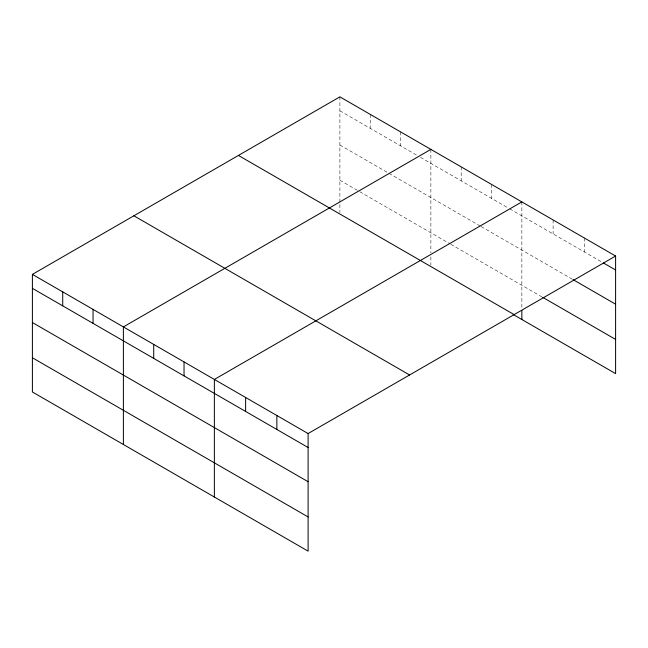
<?xml version="1.0" encoding="UTF-8"?>
<svg xmlns="http://www.w3.org/2000/svg" width="648" height="648" viewBox="0 0 648 648"><rect width="100%" height="100%" fill="white"/><g stroke="black" fill="none" stroke-linecap="round" stroke-linejoin="round"><path stroke-width="0.49" stroke-dasharray="3.24 2.43" d="M339.892 110.816L417.012 155.342M420.479 157.343L508.858 208.364M509.725 208.867L602.583 262.472M339.892 145.014L480.265 226.055M481.132 226.557L573.067 279.636M339.892 180.241L358.952 191.249M359.818 191.751L449.939 243.778M450.805 244.28L541.825 296.833M584.35 237.994L584.35 251.951M553.109 219.947L553.109 233.912M521.859 201.909L521.859 307.427M491.532 184.397L491.532 198.361M461.206 166.892L461.206 180.849M430.871 149.38L430.871 252.89M430.871 256.916L430.871 264.959M400.545 131.868L400.545 145.832M370.219 114.364L370.219 128.32M339.892 96.852L339.892 212.431"/><path stroke-width="0.97" d="M615.6 256.033L339.892 96.852L32.4 274.379L32.4 391.967L308.108 551.148L308.108 433.561L615.6 256.033L615.6 373.621L513.192 314.499M430.871 149.38L123.387 326.908L123.387 444.496M521.859 201.909L214.367 379.436L214.367 497.032M603.45 262.975L615.6 269.989M573.067 279.636L615.6 304.187M542.692 297.327L615.6 339.422M238.415 155.431L514.131 314.612M133.869 215.792L409.585 374.973M32.4 274.379L308.108 433.561M32.4 288.344L308.108 447.517M32.4 322.542L308.108 481.715M32.4 357.769L308.108 516.95M521.859 310.449L521.859 319.505M276.866 415.514L276.866 429.478M245.616 397.475L245.616 411.44M184.04 361.924L184.04 375.889M153.714 344.42L153.714 358.376M93.053 309.396L93.053 323.36M62.726 291.892L62.726 305.848"/></g></svg>
